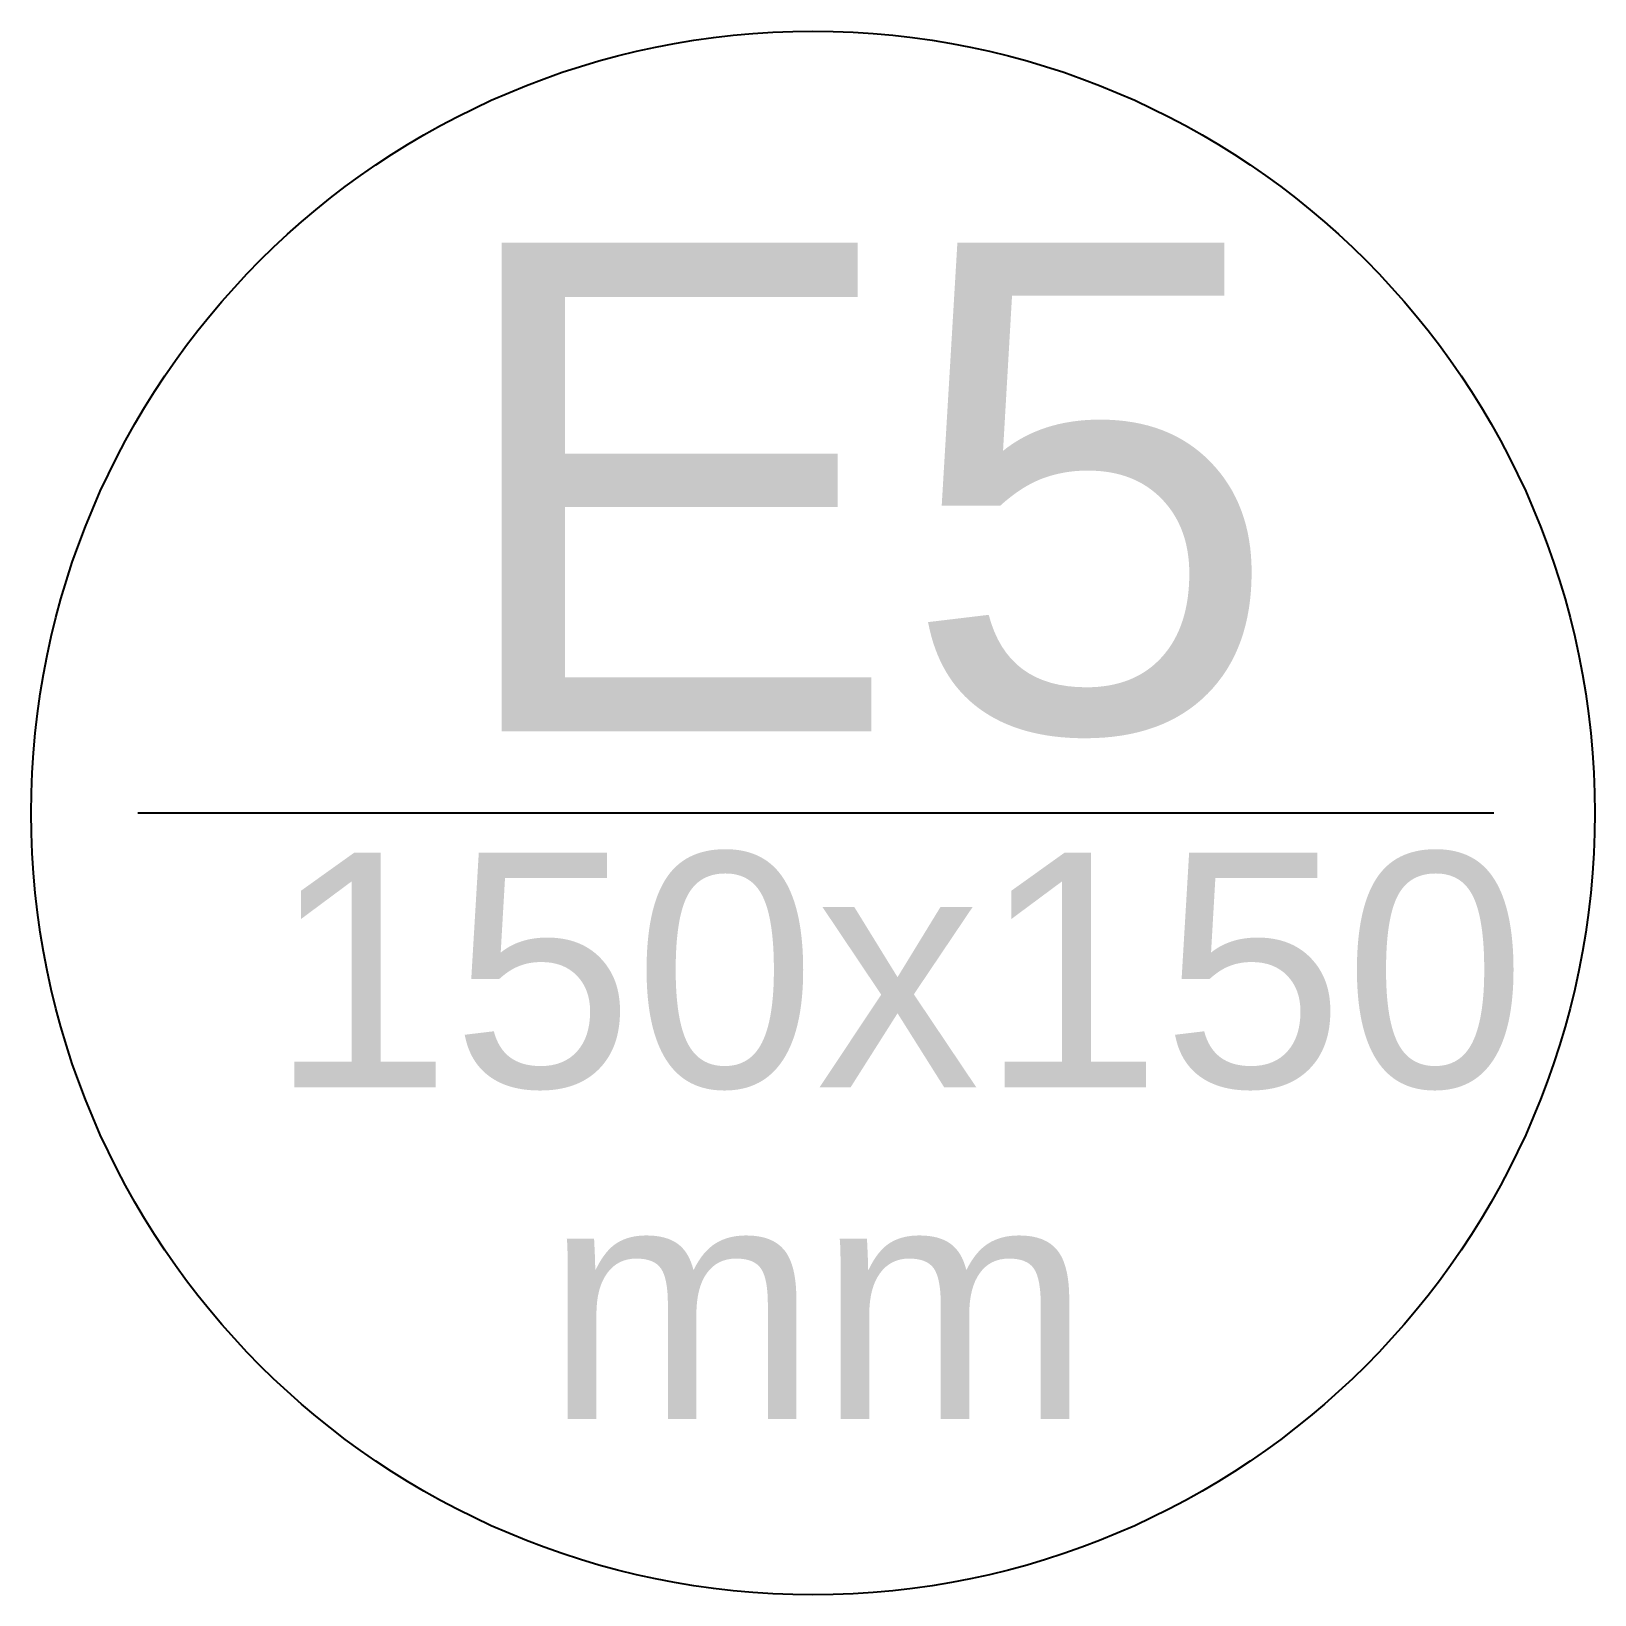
# Model space of a CAD drawing. Header units: millimetres. Extents: x -28.2 to 25.1, y -26.6 to 26.7.
import ezdxf

# ---------------------------------------------------------------- set-up
doc = ezdxf.new("R2010")
doc.units = ezdxf.units.MM
doc.layers.add('COTA', color=1, linetype='Continuous')
doc.styles.get("Standard").update_dxf_attribs({"font": 'arial.ttf'})

msp = doc.modelspace()

# ---------------------------------------------------------------- linework, layer by layer
at = {"layer": 'COTA'}
msp.add_line((-24.596, 0.027), (21.671, 0.027), dxfattribs=at)
msp.add_circle((-1.559, 0.027), 26.667, dxfattribs=at)

# ---------------------------------------------------------------- texts
at = {"layer": 'COTA', "attachment_point": 1}
for s, width, insert, char_height in [('E5', 41.71274, (-14.094, 19.479), 16.6667), ('150x150', 102.01545, (-20.102, -1.327), 8), ('mm', 102.01545, (-10.699, -12.641), 8)]:
    msp.add_mtext_dynamic_manual_height_columns(s, width=width, gutter_width=12.5, heights=[0], dxfattribs=dict(at, insert=insert, char_height=char_height))

doc.saveas('drawing.dxf')
